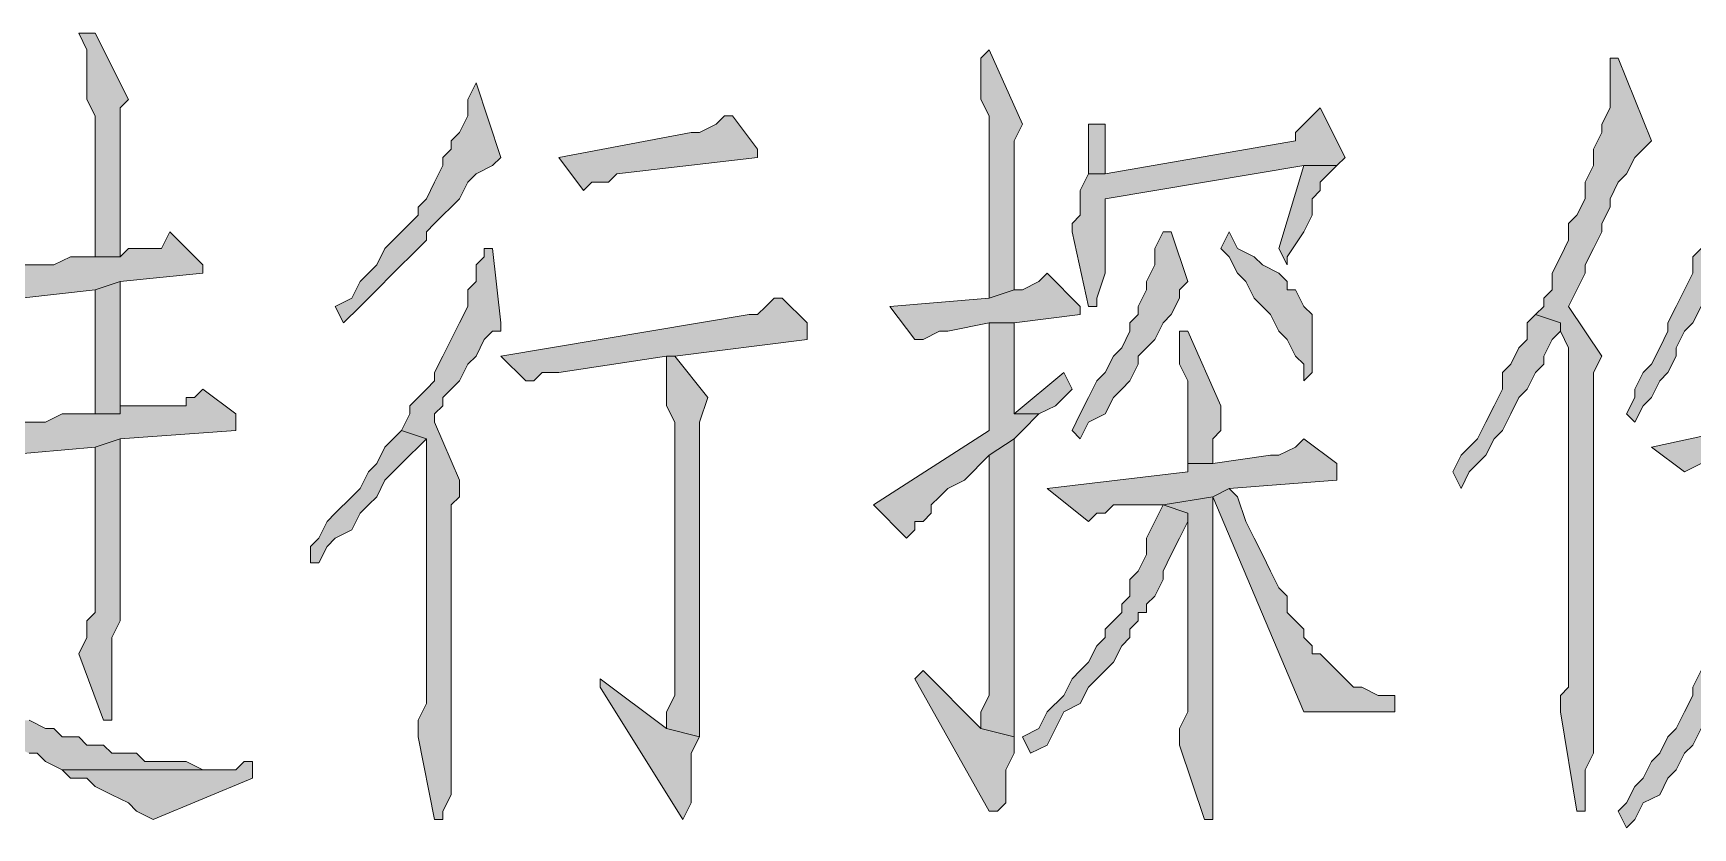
# Model space of a CAD drawing. Header units: millimetres. Extents: x 24 to 410, y 10 to 282.
# Drawn here: x 340.13 to 348.62, y 44.37 to 48.43 of the extents above; entities that cross this region are included whole.
import ezdxf

# ---------------------------------------------------------------- set-up
doc = ezdxf.new("R2010")
doc.units = ezdxf.units.MM

msp = doc.modelspace()

# ---------------------------------------------------------------- hatches: boundary and pattern name
h = msp.add_hatch(color=7)
h.dxf.hatch_style = 2
h.paths.add_polyline_path([(340.444667, 48.429333), (340.36, 48.429333), (340.402333, 48.344667), (340.402333, 48.090667), (340.444667, 48.006), (340.444667, 47.286333), (340.571667, 47.286333), (340.571667, 47.752), (340.571667, 47.794333), (340.571667, 48.048333), (340.614, 48.090667)])
h = msp.add_hatch(color=7)
h.dxf.hatch_style = 2
h.paths.add_polyline_path([(345.016667, 48.344667), (344.974333, 48.302333), (344.974333, 48.090667), (345.016667, 48.006), (345.016667, 47.074667), (345.143667, 47.117), (345.143667, 47.709667), (345.143667, 47.879), (345.186, 47.963667)])
h = msp.add_hatch(color=7)
h.dxf.hatch_style = 2
h.paths.add_polyline_path([(348.234, 48.302333), (348.191667, 48.302333), (348.191667, 48.217667), (348.191667, 48.048333), (348.149333, 47.963667), (348.149333, 47.921333), (348.107, 47.836667), (348.107, 47.752), (348.064667, 47.667333), (348.064667, 47.582667), (348.022333, 47.498), (347.98, 47.455667), (347.98, 47.371), (347.937667, 47.286333), (347.895333, 47.201667), (347.895333, 47.117), (347.853, 47.074667), (347.853, 47.032333), (347.810667, 46.99), (347.937667, 46.947667), (347.937667, 46.905333), (347.98, 46.820667), (347.98, 46.736), (347.98, 46.693667), (347.98, 45.085), (347.937667, 45.042667), (347.937667, 44.958), (348.022333, 44.45), (348.064667, 44.45), (348.064667, 44.534667), (348.064667, 44.661667), (348.107, 44.746333), (348.107, 46.693667), (348.149333, 46.778333), (347.98, 47.032333), (348.022333, 47.117), (348.064667, 47.201667), (348.064667, 47.244), (348.107, 47.328667), (348.149333, 47.413333), (348.149333, 47.455667), (348.191667, 47.540333), (348.191667, 47.582667), (348.234, 47.667333), (348.276333, 47.709667), (348.318667, 47.794333), (348.361, 47.836667), (348.403333, 47.879)])
h = msp.add_hatch(color=7)
h.dxf.hatch_style = 2
h.paths.add_polyline_path([(348.869, 48.26), (348.826667, 48.26), (348.826667, 48.175333), (348.826667, 47.921333), (348.784333, 47.836667), (348.784333, 47.709667), (348.742, 47.625), (348.742, 47.582667), (348.699667, 47.498), (348.699667, 47.413333), (348.657333, 47.328667), (348.615, 47.286333), (348.615, 47.201667), (348.572667, 47.117), (348.530333, 47.032333), (348.488, 46.947667), (348.488, 46.905333), (348.445667, 46.820667), (348.403333, 46.736), (348.361, 46.693667), (348.318667, 46.609), (348.318667, 46.566667), (348.276333, 46.482), (348.318667, 46.439667), (348.361, 46.524333), (348.403333, 46.566667), (348.445667, 46.651333), (348.488, 46.693667), (348.530333, 46.778333), (348.530333, 46.820667), (348.572667, 46.905333), (348.615, 46.947667), (348.657333, 47.032333), (348.657333, 47.074667), (348.699667, 47.159333), (348.742, 47.201667), (349.038333, 47.244), (349.927333, 47.371), (348.784333, 47.371), (348.826667, 47.413333), (348.826667, 47.455667), (348.869, 47.498), (348.869, 47.582667), (348.911333, 47.625), (348.911333, 47.667333), (348.953667, 47.752), (348.996, 47.836667), (349.038333, 47.879)])
h = msp.add_hatch(color=7)
h.dxf.hatch_style = 2
h.paths.add_polyline_path([(342.392, 48.175333), (342.349667, 48.090667), (342.349667, 48.006), (342.307333, 47.921333), (342.265, 47.879), (342.265, 47.836667), (342.222667, 47.794333), (342.222667, 47.752), (342.180333, 47.667333), (342.138, 47.582667), (342.095667, 47.540333), (342.095667, 47.498), (342.053333, 47.455667), (342.011, 47.413333), (341.968667, 47.371), (341.926333, 47.328667), (341.884, 47.244), (341.841667, 47.201667), (341.799333, 47.159333), (341.757, 47.074667), (341.672333, 47.032333), (341.714667, 46.947667), (341.799333, 47.032333), (341.841667, 47.074667), (341.884, 47.117), (341.968667, 47.201667), (342.011, 47.244), (342.053333, 47.286333), (342.095667, 47.328667), (342.138, 47.371), (342.138, 47.413333), (342.180333, 47.455667), (342.222667, 47.498), (342.265, 47.540333), (342.307333, 47.582667), (342.349667, 47.667333), (342.392, 47.709667), (342.476667, 47.752), (342.519, 47.794333)])
h = msp.add_hatch(color=7)
h.dxf.hatch_style = 2
h.paths.add_polyline_path([(346.71, 48.048333), (346.625333, 47.963667), (346.583, 47.921333), (346.583, 47.879), (345.609333, 47.709667), (345.524667, 47.709667), (345.482333, 47.625), (345.482333, 47.498), (345.44, 47.455667), (345.44, 47.413333), (345.524667, 47.032333), (345.567, 47.032333), (345.567, 47.074667), (345.609333, 47.201667), (345.609333, 47.582667), (346.625333, 47.752), (346.794667, 47.752), (346.837, 47.794333)])
h = msp.add_hatch(color=7)
h.dxf.hatch_style = 2
h.paths.add_polyline_path([(343.704333, 48.006), (343.662, 48.006), (343.619667, 47.963667), (343.535, 47.921333), (343.492667, 47.921333), (342.815333, 47.794333), (342.942333, 47.625), (342.984667, 47.667333), (343.069333, 47.667333), (343.111667, 47.709667), (343.831333, 47.794333), (343.831333, 47.836667)])
h = msp.add_hatch(color=7)
h.dxf.hatch_style = 2
h.paths.add_polyline_path([(345.609333, 47.963667), (345.524667, 47.963667), (345.524667, 47.921333), (345.524667, 47.709667), (345.609333, 47.709667)])
h = msp.add_hatch(color=7)
h.dxf.hatch_style = 2
h.paths.add_polyline_path([(346.794667, 47.752), (346.625333, 47.752), (346.498333, 47.328667), (346.540667, 47.244), (346.540667, 47.286333), (346.625333, 47.413333), (346.667667, 47.498), (346.667667, 47.582667), (346.71, 47.625), (346.71, 47.667333), (346.752333, 47.709667)])
h = msp.add_hatch(color=7)
h.dxf.hatch_style = 2
h.paths.add_polyline_path([(340.825667, 47.413333), (340.783333, 47.328667), (340.614, 47.328667), (340.571667, 47.286333), (340.317667, 47.286333), (340.233, 47.244), (339.936667, 47.244), (339.809667, 47.201667), (339.513333, 47.201667), (339.640333, 47.032333), (339.725, 47.032333), (339.767333, 47.074667), (340.063667, 47.074667), (340.444667, 47.117), (340.571667, 47.159333), (340.995, 47.201667), (340.995, 47.244)])
h = msp.add_hatch(color=7)
h.dxf.hatch_style = 2
h.paths.add_polyline_path([(345.905667, 47.413333), (345.863333, 47.328667), (345.863333, 47.244), (345.821, 47.159333), (345.821, 47.117), (345.778667, 47.032333), (345.778667, 46.99), (345.736333, 46.947667), (345.736333, 46.905333), (345.694, 46.820667), (345.651667, 46.778333), (345.609333, 46.693667), (345.567, 46.651333), (345.524667, 46.566667), (345.482333, 46.482), (345.44, 46.397333), (345.482333, 46.355), (345.524667, 46.439667), (345.609333, 46.482), (345.651667, 46.566667), (345.694, 46.609), (345.736333, 46.651333), (345.778667, 46.736), (345.778667, 46.778333), (345.821, 46.820667), (345.863333, 46.863), (345.905667, 46.947667), (345.948, 46.99), (345.990333, 47.074667), (345.990333, 47.117), (346.032667, 47.159333), (345.948, 47.413333)])
h = msp.add_hatch(color=7)
h.dxf.hatch_style = 2
h.paths.add_polyline_path([(346.244333, 47.413333), (346.202, 47.328667), (346.244333, 47.286333), (346.286667, 47.201667), (346.329, 47.159333), (346.371333, 47.074667), (346.413667, 47.032333), (346.456, 46.99), (346.498333, 46.905333), (346.540667, 46.863), (346.583, 46.778333), (346.625333, 46.736), (346.625333, 46.651333), (346.667667, 46.693667), (346.667667, 46.99), (346.625333, 47.032333), (346.583, 47.117), (346.540667, 47.117), (346.540667, 47.159333), (346.498333, 47.201667), (346.413667, 47.244), (346.371333, 47.286333), (346.286667, 47.328667)])
h = msp.add_hatch(color=7)
h.dxf.hatch_style = 2
h.paths.add_polyline_path([(342.476667, 47.328667), (342.434333, 47.328667), (342.434333, 47.286333), (342.392, 47.244), (342.392, 47.159333), (342.349667, 47.117), (342.349667, 47.032333), (342.307333, 46.947667), (342.265, 46.863), (342.222667, 46.778333), (342.180333, 46.693667), (342.180333, 46.651333), (342.138, 46.609), (342.095667, 46.566667), (342.053333, 46.524333), (342.053333, 46.482), (342.011, 46.397333), (342.138, 46.355), (342.138, 45.931667), (342.138, 45.847), (342.138, 45.000333), (342.095667, 44.915667), (342.095667, 44.831), (342.180333, 44.407667), (342.222667, 44.407667), (342.222667, 44.45), (342.265, 44.534667), (342.265, 46.016333), (342.307333, 46.058667), (342.307333, 46.143333), (342.180333, 46.439667), (342.180333, 46.482), (342.222667, 46.524333), (342.222667, 46.566667), (342.307333, 46.651333), (342.349667, 46.736), (342.392, 46.778333), (342.434333, 46.863), (342.476667, 46.905333), (342.519, 46.905333), (342.519, 46.947667)])
h = msp.add_hatch(color=7)
h.dxf.hatch_style = 2
h.paths.add_polyline_path([(345.313, 47.201667), (345.270667, 47.159333), (345.186, 47.117), (345.143667, 47.117), (345.016667, 47.074667), (344.508667, 47.032333), (344.635667, 46.863), (344.678, 46.863), (344.762667, 46.905333), (344.805, 46.905333), (345.016667, 46.947667), (345.143667, 46.947667), (345.482333, 46.99), (345.482333, 47.032333)])
h = msp.add_hatch(color=7)
h.dxf.hatch_style = 2
h.paths.add_polyline_path([(340.571667, 47.159333), (340.444667, 47.117), (340.444667, 46.482), (340.571667, 46.482)])
h = msp.add_hatch(color=7)
h.dxf.hatch_style = 2
h.paths.add_polyline_path([(343.958333, 47.074667), (343.916, 47.074667), (343.873667, 47.032333), (343.831333, 46.99), (343.789, 46.99), (342.519, 46.778333), (342.646, 46.651333), (342.688333, 46.651333), (342.730667, 46.693667), (342.815333, 46.693667), (343.365667, 46.778333), (343.408, 46.778333), (344.085333, 46.863), (344.085333, 46.947667)])
h = msp.add_hatch(color=7)
h.dxf.hatch_style = 2
h.paths.add_polyline_path([(345.143667, 46.947667), (345.016667, 46.947667), (345.016667, 46.397333), (344.424, 46.016333), (344.593333, 45.847), (344.635667, 45.889333), (344.635667, 45.931667), (344.678, 45.931667), (344.720333, 45.974), (344.720333, 46.016333), (344.762667, 46.058667), (344.805, 46.101), (344.889667, 46.143333), (344.932, 46.185667), (344.974333, 46.228), (345.016667, 46.270333), (345.143667, 46.355), (345.186, 46.397333), (345.270667, 46.482), (345.143667, 46.482), (345.143667, 46.566667)])
h = msp.add_hatch(color=7)
h.dxf.hatch_style = 2
h.paths.add_polyline_path([(347.810667, 46.99), (347.768333, 46.947667), (347.768333, 46.863), (347.726, 46.820667), (347.683667, 46.736), (347.641333, 46.693667), (347.641333, 46.609), (347.599, 46.524333), (347.556667, 46.439667), (347.514333, 46.355), (347.429667, 46.270333), (347.387333, 46.185667), (347.429667, 46.101), (347.472, 46.185667), (347.556667, 46.270333), (347.599, 46.355), (347.641333, 46.397333), (347.683667, 46.482), (347.726, 46.566667), (347.768333, 46.609), (347.810667, 46.693667), (347.853, 46.736), (347.853, 46.778333), (347.895333, 46.863), (347.937667, 46.905333), (347.937667, 46.947667)])
h = msp.add_hatch(color=7)
h.dxf.hatch_style = 2
h.paths.add_polyline_path([(346.032667, 46.905333), (345.990333, 46.905333), (345.990333, 46.863), (345.990333, 46.736), (346.032667, 46.651333), (346.032667, 46.228), (346.159667, 46.228), (346.159667, 46.355), (346.202, 46.397333), (346.202, 46.524333)])
h = msp.add_hatch(color=7)
h.dxf.hatch_style = 2
h.paths.add_polyline_path([(343.408, 46.778333), (343.365667, 46.778333), (343.365667, 46.693667), (343.365667, 46.524333), (343.408, 46.439667), (343.408, 45.042667), (343.365667, 44.958), (343.365667, 44.873333), (343.535, 44.831), (343.535, 46.058667), (343.535, 46.143333), (343.535, 46.439667), (343.577333, 46.566667)])
h = msp.add_hatch(color=7)
h.dxf.hatch_style = 2
h.paths.add_polyline_path([(345.397667, 46.693667), (345.143667, 46.482), (345.270667, 46.482), (345.355333, 46.524333), (345.44, 46.609)])
h = msp.add_hatch(color=7)
h.dxf.hatch_style = 2
h.paths.add_polyline_path([(349.673333, 46.693667), (349.588667, 46.651333), (349.546333, 46.566667), (349.504, 46.524333), (349.461667, 46.524333), (349.123, 46.482), (348.996, 46.439667), (348.403333, 46.312667), (348.572667, 46.185667), (348.657333, 46.228), (348.742, 46.228), (348.996, 46.270333), (349.123, 46.312667), (349.546333, 46.397333), (349.715667, 46.397333), (349.715667, 46.482), (349.758, 46.566667)])
h = msp.add_hatch(color=7)
h.dxf.hatch_style = 2
h.paths.add_polyline_path([(340.995, 46.609), (340.952667, 46.566667), (340.910333, 46.566667), (340.910333, 46.524333), (340.571667, 46.524333), (340.571667, 46.482), (340.275333, 46.482), (340.190667, 46.439667), (339.852, 46.439667), (339.852, 46.397333), (339.513333, 46.397333), (339.428667, 46.355), (339.555667, 46.228), (339.725, 46.228), (339.852, 46.270333), (339.979, 46.270333), (340.444667, 46.312667), (340.571667, 46.355), (341.164333, 46.397333), (341.164333, 46.482)])
h = msp.add_hatch(color=7)
h.dxf.hatch_style = 2
h.paths.add_polyline_path([(340.571667, 46.355), (340.444667, 46.312667), (340.444667, 45.466), (340.402333, 45.423667), (340.402333, 45.339), (340.36, 45.254333), (340.487, 44.915667), (340.529333, 44.915667), (340.529333, 45.000333), (340.529333, 45.212), (340.529333, 45.254333), (340.529333, 45.339), (340.571667, 45.423667)])
h = msp.add_hatch(color=7)
h.dxf.hatch_style = 2
h.paths.add_polyline_path([(342.011, 46.397333), (341.968667, 46.355), (341.926333, 46.312667), (341.884, 46.228), (341.841667, 46.185667), (341.799333, 46.101), (341.757, 46.058667), (341.672333, 45.974), (341.63, 45.931667), (341.587667, 45.847), (341.545333, 45.804667), (341.545333, 45.72), (341.587667, 45.72), (341.63, 45.804667), (341.672333, 45.847), (341.757, 45.889333), (341.799333, 45.974), (341.841667, 46.016333), (341.884, 46.058667), (341.926333, 46.143333), (341.968667, 46.185667), (342.011, 46.228), (342.053333, 46.270333), (342.095667, 46.312667), (342.138, 46.355)])
h = msp.add_hatch(color=7)
h.dxf.hatch_style = 2
h.paths.add_polyline_path([(345.143667, 46.355), (345.016667, 46.270333), (345.016667, 45.042667), (344.974333, 44.958), (344.974333, 44.873333), (345.143667, 44.831)])
h = msp.add_hatch(color=7)
h.dxf.hatch_style = 2
h.paths.add_polyline_path([(346.625333, 46.355), (346.583, 46.312667), (346.498333, 46.270333), (346.456, 46.270333), (346.159667, 46.228), (346.032667, 46.228), (346.032667, 46.185667), (345.313, 46.101), (345.524667, 45.931667), (345.567, 45.974), (345.609333, 45.974), (345.651667, 46.016333), (345.905667, 46.016333), (346.159667, 46.058667), (346.244333, 46.101), (346.794667, 46.143333), (346.794667, 46.228)])
h = msp.add_hatch(color=7)
h.dxf.hatch_style = 2
h.paths.add_polyline_path([(349.123, 46.312667), (348.996, 46.270333), (348.953667, 46.228), (348.953667, 46.101), (348.911333, 46.016333), (348.911333, 45.931667), (348.869, 45.847), (348.869, 45.762333), (348.826667, 45.677667), (348.826667, 45.593), (348.784333, 45.508333), (348.784333, 45.423667), (348.742, 45.339), (348.699667, 45.296667), (348.699667, 45.212), (348.657333, 45.169667), (348.615, 45.085), (348.615, 45.042667), (348.572667, 44.958), (348.530333, 44.873333), (348.488, 44.831), (348.445667, 44.746333), (348.403333, 44.704), (348.361, 44.619333), (348.318667, 44.577), (348.276333, 44.492333), (348.234, 44.45), (348.276333, 44.365333), (348.318667, 44.407667), (348.361, 44.492333), (348.445667, 44.534667), (348.488, 44.619333), (348.530333, 44.661667), (348.572667, 44.746333), (348.615, 44.788667), (348.657333, 44.873333), (348.657333, 44.915667), (348.699667, 44.958), (348.742, 45.042667), (348.784333, 45.085), (348.784333, 45.169667), (348.826667, 45.212), (348.869, 45.296667), (348.869, 45.339), (348.911333, 45.381333), (348.911333, 45.466), (348.953667, 45.550667), (348.953667, 45.635333), (348.996, 45.72), (348.996, 45.804667), (349.038333, 45.889333), (349.038333, 45.931667), (349.080667, 46.016333), (349.080667, 46.228)])
h = msp.add_hatch(color=7)
h.dxf.hatch_style = 2
h.paths.add_polyline_path([(346.244333, 46.101), (346.159667, 46.058667), (346.625333, 44.958), (347.091, 44.958), (347.091, 45.042667), (347.006333, 45.042667), (346.921667, 45.085), (346.879333, 45.085), (346.837, 45.127333), (346.794667, 45.169667), (346.752333, 45.212), (346.71, 45.254333), (346.667667, 45.254333), (346.667667, 45.296667), (346.625333, 45.339), (346.625333, 45.381333), (346.583, 45.423667), (346.540667, 45.466), (346.540667, 45.550667), (346.498333, 45.593), (346.456, 45.677667), (346.413667, 45.762333), (346.371333, 45.847), (346.329, 45.931667), (346.286667, 46.058667)])
h = msp.add_hatch(color=7)
h.dxf.hatch_style = 2
h.paths.add_polyline_path([(345.905667, 46.016333), (345.863333, 45.931667), (345.821, 45.847), (345.821, 45.762333), (345.778667, 45.677667), (345.736333, 45.635333), (345.736333, 45.550667), (345.694, 45.508333), (345.694, 45.466), (345.651667, 45.423667), (345.609333, 45.381333), (345.609333, 45.339), (345.567, 45.296667), (345.524667, 45.212), (345.482333, 45.169667), (345.44, 45.127333), (345.397667, 45.042667), (345.313, 44.958), (345.270667, 44.873333), (345.186, 44.831), (345.228333, 44.746333), (345.313, 44.788667), (345.355333, 44.873333), (345.397667, 44.958), (345.482333, 45.000333), (345.524667, 45.085), (345.567, 45.127333), (345.609333, 45.169667), (345.651667, 45.212), (345.694, 45.296667), (345.736333, 45.339), (345.736333, 45.381333), (345.778667, 45.423667), (345.778667, 45.466), (345.821, 45.466), (345.821, 45.508333), (345.863333, 45.550667), (345.905667, 45.635333), (345.905667, 45.677667), (345.948, 45.762333), (345.990333, 45.847), (346.032667, 45.931667), (346.032667, 45.974)])
h = msp.add_hatch(color=7)
h.dxf.hatch_style = 2
h.paths.add_polyline_path([(346.159667, 46.058667), (345.905667, 46.016333), (346.032667, 45.974), (346.032667, 44.958), (345.990333, 44.873333), (345.990333, 44.788667), (346.117333, 44.407667), (346.159667, 44.407667), (346.159667, 44.958), (346.159667, 45.423667), (346.159667, 45.550667)])
h = msp.add_hatch(color=7)
h.dxf.hatch_style = 2
h.paths.add_polyline_path([(344.678, 45.169667), (344.635667, 45.127333), (345.016667, 44.45), (345.059, 44.45), (345.101333, 44.492333), (345.101333, 44.661667), (345.143667, 44.746333), (345.143667, 44.831), (344.974333, 44.873333)])
h = msp.add_hatch(color=7)
h.dxf.hatch_style = 2
h.paths.add_polyline_path([(339.682667, 45.085), (339.047667, 45.042667), (339.386333, 45.042667), (339.471, 45.000333), (339.513333, 45.000333), (339.555667, 44.958), (339.640333, 44.958), (339.682667, 44.915667), (339.767333, 44.915667), (339.809667, 44.873333), (339.894333, 44.873333), (339.936667, 44.831), (339.979, 44.788667), (340.021333, 44.788667), (340.106, 44.746333), (340.148333, 44.746333), (340.190667, 44.704), (340.275333, 44.661667), (341.122, 44.661667), (340.995, 44.661667), (340.910333, 44.704), (340.698667, 44.704), (340.656333, 44.746333), (340.529333, 44.746333), (340.487, 44.788667), (340.402333, 44.788667), (340.36, 44.831), (340.275333, 44.831), (340.233, 44.873333), (340.190667, 44.873333), (340.106, 44.915667), (340.063667, 44.915667), (340.021333, 44.958), (339.979, 44.958), (339.894333, 45.000333), (339.852, 45.000333), (339.767333, 45.042667), (339.725, 45.042667)])
h = msp.add_hatch(color=7)
h.dxf.hatch_style = 2
h.paths.add_polyline_path([(343.027, 45.127333), (343.027, 45.085), (343.450333, 44.407667), (343.492667, 44.492333), (343.492667, 44.746333), (343.535, 44.831), (343.365667, 44.873333)])
h = msp.add_hatch(color=7)
h.dxf.hatch_style = 2
h.paths.add_polyline_path([(341.249, 44.704), (341.206667, 44.704), (341.164333, 44.661667), (340.275333, 44.661667), (340.317667, 44.619333), (340.402333, 44.619333), (340.444667, 44.577), (340.529333, 44.534667), (340.614, 44.492333), (340.656333, 44.45), (340.741, 44.407667), (341.249, 44.619333)])

# ---------------------------------------------------------------- linework, layer by layer
at = {"color": 7, "lineweight": 0}
for points in [[(340.444667, 48.429333), (340.36, 48.429333), (340.402333, 48.344667), (340.402333, 48.090667), (340.444667, 48.006), (340.444667, 47.286333), (340.571667, 47.286333), (340.571667, 47.752), (340.571667, 47.794333), (340.571667, 48.048333), (340.614, 48.090667)], [(345.016667, 48.344667), (344.974333, 48.302333), (344.974333, 48.090667), (345.016667, 48.006), (345.016667, 47.074667), (345.143667, 47.117), (345.143667, 47.709667), (345.143667, 47.879), (345.186, 47.963667)], [(348.234, 48.302333), (348.191667, 48.302333), (348.191667, 48.217667), (348.191667, 48.048333), (348.149333, 47.963667), (348.149333, 47.921333), (348.107, 47.836667), (348.107, 47.752), (348.064667, 47.667333), (348.064667, 47.582667), (348.022333, 47.498), (347.98, 47.455667), (347.98, 47.371), (347.937667, 47.286333), (347.895333, 47.201667), (347.895333, 47.117), (347.853, 47.074667), (347.853, 47.032333), (347.810667, 46.99), (347.937667, 46.947667), (347.937667, 46.905333), (347.98, 46.820667), (347.98, 46.736), (347.98, 46.693667), (347.98, 45.085), (347.937667, 45.042667), (347.937667, 44.958), (348.022333, 44.45), (348.064667, 44.45), (348.064667, 44.534667), (348.064667, 44.661667), (348.107, 44.746333), (348.107, 46.693667), (348.149333, 46.778333), (347.98, 47.032333), (348.022333, 47.117), (348.064667, 47.201667), (348.064667, 47.244), (348.107, 47.328667), (348.149333, 47.413333), (348.149333, 47.455667), (348.191667, 47.540333), (348.191667, 47.582667), (348.234, 47.667333), (348.276333, 47.709667), (348.318667, 47.794333), (348.361, 47.836667), (348.403333, 47.879)], [(342.392, 48.175333), (342.349667, 48.090667), (342.349667, 48.006), (342.307333, 47.921333), (342.265, 47.879), (342.265, 47.836667), (342.222667, 47.794333), (342.222667, 47.752), (342.180333, 47.667333), (342.138, 47.582667), (342.095667, 47.540333), (342.095667, 47.498), (342.053333, 47.455667), (342.011, 47.413333), (341.968667, 47.371), (341.926333, 47.328667), (341.884, 47.244), (341.841667, 47.201667), (341.799333, 47.159333), (341.757, 47.074667), (341.672333, 47.032333), (341.714667, 46.947667), (341.799333, 47.032333), (341.841667, 47.074667), (341.884, 47.117), (341.968667, 47.201667), (342.011, 47.244), (342.053333, 47.286333), (342.095667, 47.328667), (342.138, 47.371), (342.138, 47.413333), (342.180333, 47.455667), (342.222667, 47.498), (342.265, 47.540333), (342.307333, 47.582667), (342.349667, 47.667333), (342.392, 47.709667), (342.476667, 47.752), (342.519, 47.794333)], [(346.71, 48.048333), (346.625333, 47.963667), (346.583, 47.921333), (346.583, 47.879), (345.609333, 47.709667), (345.524667, 47.709667), (345.482333, 47.625), (345.482333, 47.498), (345.44, 47.455667), (345.44, 47.413333), (345.524667, 47.032333), (345.567, 47.032333), (345.567, 47.074667), (345.609333, 47.201667), (345.609333, 47.582667), (346.625333, 47.752), (346.794667, 47.752), (346.837, 47.794333)], [(343.704333, 48.006), (343.662, 48.006), (343.619667, 47.963667), (343.535, 47.921333), (343.492667, 47.921333), (342.815333, 47.794333), (342.942333, 47.625), (342.984667, 47.667333), (343.069333, 47.667333), (343.111667, 47.709667), (343.831333, 47.794333), (343.831333, 47.836667)], [(345.609333, 47.963667), (345.524667, 47.963667), (345.524667, 47.921333), (345.524667, 47.709667), (345.609333, 47.709667)], [(346.794667, 47.752), (346.625333, 47.752), (346.498333, 47.328667), (346.540667, 47.244), (346.540667, 47.286333), (346.625333, 47.413333), (346.667667, 47.498), (346.667667, 47.582667), (346.71, 47.625), (346.71, 47.667333), (346.752333, 47.709667)], [(340.825667, 47.413333), (340.783333, 47.328667), (340.614, 47.328667), (340.571667, 47.286333), (340.317667, 47.286333), (340.233, 47.244), (339.936667, 47.244), (339.809667, 47.201667), (339.513333, 47.201667), (339.640333, 47.032333), (339.725, 47.032333), (339.767333, 47.074667), (340.063667, 47.074667), (340.444667, 47.117), (340.571667, 47.159333), (340.995, 47.201667), (340.995, 47.244)], [(345.905667, 47.413333), (345.863333, 47.328667), (345.863333, 47.244), (345.821, 47.159333), (345.821, 47.117), (345.778667, 47.032333), (345.778667, 46.99), (345.736333, 46.947667), (345.736333, 46.905333), (345.694, 46.820667), (345.651667, 46.778333), (345.609333, 46.693667), (345.567, 46.651333), (345.524667, 46.566667), (345.482333, 46.482), (345.44, 46.397333), (345.482333, 46.355), (345.524667, 46.439667), (345.609333, 46.482), (345.651667, 46.566667), (345.694, 46.609), (345.736333, 46.651333), (345.778667, 46.736), (345.778667, 46.778333), (345.821, 46.820667), (345.863333, 46.863), (345.905667, 46.947667), (345.948, 46.99), (345.990333, 47.074667), (345.990333, 47.117), (346.032667, 47.159333), (345.948, 47.413333)], [(346.244333, 47.413333), (346.202, 47.328667), (346.244333, 47.286333), (346.286667, 47.201667), (346.329, 47.159333), (346.371333, 47.074667), (346.413667, 47.032333), (346.456, 46.99), (346.498333, 46.905333), (346.540667, 46.863), (346.583, 46.778333), (346.625333, 46.736), (346.625333, 46.651333), (346.667667, 46.693667), (346.667667, 46.99), (346.625333, 47.032333), (346.583, 47.117), (346.540667, 47.117), (346.540667, 47.159333), (346.498333, 47.201667), (346.413667, 47.244), (346.371333, 47.286333), (346.286667, 47.328667)], [(342.476667, 47.328667), (342.434333, 47.328667), (342.434333, 47.286333), (342.392, 47.244), (342.392, 47.159333), (342.349667, 47.117), (342.349667, 47.032333), (342.307333, 46.947667), (342.265, 46.863), (342.222667, 46.778333), (342.180333, 46.693667), (342.180333, 46.651333), (342.138, 46.609), (342.095667, 46.566667), (342.053333, 46.524333), (342.053333, 46.482), (342.011, 46.397333), (342.138, 46.355), (342.138, 45.931667), (342.138, 45.847), (342.138, 45.000333), (342.095667, 44.915667), (342.095667, 44.831), (342.180333, 44.407667), (342.222667, 44.407667), (342.222667, 44.45), (342.265, 44.534667), (342.265, 46.016333), (342.307333, 46.058667), (342.307333, 46.143333), (342.180333, 46.439667), (342.180333, 46.482), (342.222667, 46.524333), (342.222667, 46.566667), (342.307333, 46.651333), (342.349667, 46.736), (342.392, 46.778333), (342.434333, 46.863), (342.476667, 46.905333), (342.519, 46.905333), (342.519, 46.947667)], [(345.313, 47.201667), (345.270667, 47.159333), (345.186, 47.117), (345.143667, 47.117), (345.016667, 47.074667), (344.508667, 47.032333), (344.635667, 46.863), (344.678, 46.863), (344.762667, 46.905333), (344.805, 46.905333), (345.016667, 46.947667), (345.143667, 46.947667), (345.482333, 46.99), (345.482333, 47.032333)], [(340.571667, 47.159333), (340.444667, 47.117), (340.444667, 46.482), (340.571667, 46.482)], [(343.958333, 47.074667), (343.916, 47.074667), (343.873667, 47.032333), (343.831333, 46.99), (343.789, 46.99), (342.519, 46.778333), (342.646, 46.651333), (342.688333, 46.651333), (342.730667, 46.693667), (342.815333, 46.693667), (343.365667, 46.778333), (343.408, 46.778333), (344.085333, 46.863), (344.085333, 46.947667)], [(345.143667, 46.947667), (345.016667, 46.947667), (345.016667, 46.397333), (344.424, 46.016333), (344.593333, 45.847), (344.635667, 45.889333), (344.635667, 45.931667), (344.678, 45.931667), (344.720333, 45.974), (344.720333, 46.016333), (344.762667, 46.058667), (344.805, 46.101), (344.889667, 46.143333), (344.932, 46.185667), (344.974333, 46.228), (345.016667, 46.270333), (345.143667, 46.355), (345.186, 46.397333), (345.270667, 46.482), (345.143667, 46.482), (345.143667, 46.566667)], [(347.810667, 46.99), (347.768333, 46.947667), (347.768333, 46.863), (347.726, 46.820667), (347.683667, 46.736), (347.641333, 46.693667), (347.641333, 46.609), (347.599, 46.524333), (347.556667, 46.439667), (347.514333, 46.355), (347.429667, 46.270333), (347.387333, 46.185667), (347.429667, 46.101), (347.472, 46.185667), (347.556667, 46.270333), (347.599, 46.355), (347.641333, 46.397333), (347.683667, 46.482), (347.726, 46.566667), (347.768333, 46.609), (347.810667, 46.693667), (347.853, 46.736), (347.853, 46.778333), (347.895333, 46.863), (347.937667, 46.905333), (347.937667, 46.947667)], [(346.032667, 46.905333), (345.990333, 46.905333), (345.990333, 46.863), (345.990333, 46.736), (346.032667, 46.651333), (346.032667, 46.228), (346.159667, 46.228), (346.159667, 46.355), (346.202, 46.397333), (346.202, 46.524333)], [(343.408, 46.778333), (343.365667, 46.778333), (343.365667, 46.693667), (343.365667, 46.524333), (343.408, 46.439667), (343.408, 45.042667), (343.365667, 44.958), (343.365667, 44.873333), (343.535, 44.831), (343.535, 46.058667), (343.535, 46.143333), (343.535, 46.439667), (343.577333, 46.566667)], [(345.397667, 46.693667), (345.143667, 46.482), (345.270667, 46.482), (345.355333, 46.524333), (345.44, 46.609)], [(349.673333, 46.693667), (349.588667, 46.651333), (349.546333, 46.566667), (349.504, 46.524333), (349.461667, 46.524333), (349.123, 46.482), (348.996, 46.439667), (348.403333, 46.312667), (348.572667, 46.185667), (348.657333, 46.228), (348.742, 46.228), (348.996, 46.270333), (349.123, 46.312667), (349.546333, 46.397333), (349.715667, 46.397333), (349.715667, 46.482), (349.758, 46.566667)], [(340.995, 46.609), (340.952667, 46.566667), (340.910333, 46.566667), (340.910333, 46.524333), (340.571667, 46.524333), (340.571667, 46.482), (340.275333, 46.482), (340.190667, 46.439667), (339.852, 46.439667), (339.852, 46.397333), (339.513333, 46.397333), (339.428667, 46.355), (339.555667, 46.228), (339.725, 46.228), (339.852, 46.270333), (339.979, 46.270333), (340.444667, 46.312667), (340.571667, 46.355), (341.164333, 46.397333), (341.164333, 46.482)], [(340.571667, 46.355), (340.444667, 46.312667), (340.444667, 45.466), (340.402333, 45.423667), (340.402333, 45.339), (340.36, 45.254333), (340.487, 44.915667), (340.529333, 44.915667), (340.529333, 45.000333), (340.529333, 45.212), (340.529333, 45.254333), (340.529333, 45.339), (340.571667, 45.423667)], [(342.011, 46.397333), (341.968667, 46.355), (341.926333, 46.312667), (341.884, 46.228), (341.841667, 46.185667), (341.799333, 46.101), (341.757, 46.058667), (341.672333, 45.974), (341.63, 45.931667), (341.587667, 45.847), (341.545333, 45.804667), (341.545333, 45.72), (341.587667, 45.72), (341.63, 45.804667), (341.672333, 45.847), (341.757, 45.889333), (341.799333, 45.974), (341.841667, 46.016333), (341.884, 46.058667), (341.926333, 46.143333), (341.968667, 46.185667), (342.011, 46.228), (342.053333, 46.270333), (342.095667, 46.312667), (342.138, 46.355)], [(345.143667, 46.355), (345.016667, 46.270333), (345.016667, 45.042667), (344.974333, 44.958), (344.974333, 44.873333), (345.143667, 44.831)], [(346.625333, 46.355), (346.583, 46.312667), (346.498333, 46.270333), (346.456, 46.270333), (346.159667, 46.228), (346.032667, 46.228), (346.032667, 46.185667), (345.313, 46.101), (345.524667, 45.931667), (345.567, 45.974), (345.609333, 45.974), (345.651667, 46.016333), (345.905667, 46.016333), (346.159667, 46.058667), (346.244333, 46.101), (346.794667, 46.143333), (346.794667, 46.228)], [(346.244333, 46.101), (346.159667, 46.058667), (346.625333, 44.958), (347.091, 44.958), (347.091, 45.042667), (347.006333, 45.042667), (346.921667, 45.085), (346.879333, 45.085), (346.837, 45.127333), (346.794667, 45.169667), (346.752333, 45.212), (346.71, 45.254333), (346.667667, 45.254333), (346.667667, 45.296667), (346.625333, 45.339), (346.625333, 45.381333), (346.583, 45.423667), (346.540667, 45.466), (346.540667, 45.550667), (346.498333, 45.593), (346.456, 45.677667), (346.413667, 45.762333), (346.371333, 45.847), (346.329, 45.931667), (346.286667, 46.058667)], [(345.905667, 46.016333), (345.863333, 45.931667), (345.821, 45.847), (345.821, 45.762333), (345.778667, 45.677667), (345.736333, 45.635333), (345.736333, 45.550667), (345.694, 45.508333), (345.694, 45.466), (345.651667, 45.423667), (345.609333, 45.381333), (345.609333, 45.339), (345.567, 45.296667), (345.524667, 45.212), (345.482333, 45.169667), (345.44, 45.127333), (345.397667, 45.042667), (345.313, 44.958), (345.270667, 44.873333), (345.186, 44.831), (345.228333, 44.746333), (345.313, 44.788667), (345.355333, 44.873333), (345.397667, 44.958), (345.482333, 45.000333), (345.524667, 45.085), (345.567, 45.127333), (345.609333, 45.169667), (345.651667, 45.212), (345.694, 45.296667), (345.736333, 45.339), (345.736333, 45.381333), (345.778667, 45.423667), (345.778667, 45.466), (345.821, 45.466), (345.821, 45.508333), (345.863333, 45.550667), (345.905667, 45.635333), (345.905667, 45.677667), (345.948, 45.762333), (345.990333, 45.847), (346.032667, 45.931667), (346.032667, 45.974)], [(346.159667, 46.058667), (345.905667, 46.016333), (346.032667, 45.974), (346.032667, 44.958), (345.990333, 44.873333), (345.990333, 44.788667), (346.117333, 44.407667), (346.159667, 44.407667), (346.159667, 44.958), (346.159667, 45.423667), (346.159667, 45.550667)], [(344.678, 45.169667), (344.635667, 45.127333), (345.016667, 44.45), (345.059, 44.45), (345.101333, 44.492333), (345.101333, 44.661667), (345.143667, 44.746333), (345.143667, 44.831), (344.974333, 44.873333)], [(343.027, 45.127333), (343.027, 45.085), (343.450333, 44.407667), (343.492667, 44.492333), (343.492667, 44.746333), (343.535, 44.831), (343.365667, 44.873333)], [(341.249, 44.704), (341.206667, 44.704), (341.164333, 44.661667), (340.275333, 44.661667), (340.317667, 44.619333), (340.402333, 44.619333), (340.444667, 44.577), (340.529333, 44.534667), (340.614, 44.492333), (340.656333, 44.45), (340.741, 44.407667), (341.249, 44.619333)]]:
    msp.add_lwpolyline(points, close=True, dxfattribs=at)
for points in [[(348.657333, 47.328667), (348.615, 47.286333), (348.615, 47.201667), (348.572667, 47.117), (348.530333, 47.032333), (348.488, 46.947667), (348.488, 46.905333), (348.445667, 46.820667), (348.403333, 46.736), (348.361, 46.693667), (348.318667, 46.609), (348.318667, 46.566667), (348.276333, 46.482), (348.318667, 46.439667), (348.361, 46.524333), (348.403333, 46.566667), (348.445667, 46.651333), (348.488, 46.693667), (348.530333, 46.778333), (348.530333, 46.820667), (348.572667, 46.905333), (348.615, 46.947667), (348.657333, 47.032333)], [(348.657333, 45.169667), (348.615, 45.085), (348.615, 45.042667), (348.572667, 44.958), (348.530333, 44.873333), (348.488, 44.831), (348.445667, 44.746333), (348.403333, 44.704), (348.361, 44.619333), (348.318667, 44.577), (348.276333, 44.492333), (348.234, 44.45), (348.276333, 44.365333), (348.318667, 44.407667), (348.361, 44.492333), (348.445667, 44.534667), (348.488, 44.619333), (348.530333, 44.661667), (348.572667, 44.746333), (348.615, 44.788667), (348.657333, 44.873333)], [(340.106, 44.746333), (340.148333, 44.746333), (340.190667, 44.704), (340.275333, 44.661667), (341.122, 44.661667), (340.995, 44.661667), (340.910333, 44.704), (340.698667, 44.704), (340.656333, 44.746333), (340.529333, 44.746333), (340.487, 44.788667), (340.402333, 44.788667), (340.36, 44.831), (340.275333, 44.831), (340.233, 44.873333), (340.190667, 44.873333), (340.106, 44.915667)]]:
    msp.add_lwpolyline(points, dxfattribs=at)

doc.saveas('drawing.dxf')
